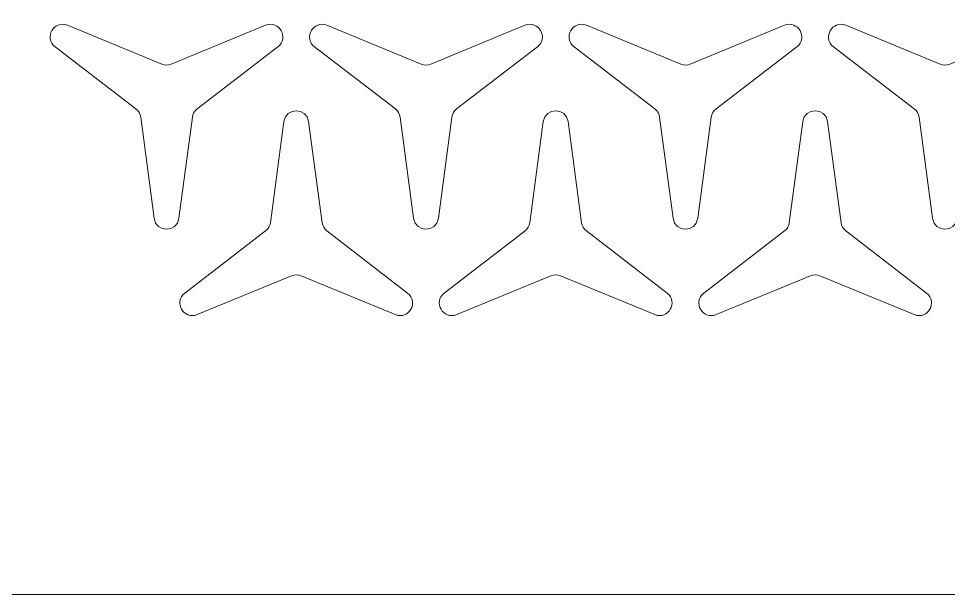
# Model space of a CAD drawing. Header units: inches. Extents: x 5 to 295, y -169 to -10.
# Drawn here: x 242.12 to 272.46, y -150 to -131.21 of the extents above; entities that cross this region are included whole.
import ezdxf

# ---------------------------------------------------------------- set-up
doc = ezdxf.new("R2010")
doc.units = ezdxf.units.IN
doc.header["$MEASUREMENT"] = 0
doc.layers.add('_U+5716_U+5C64 1', color=7, linetype='Continuous')

msp = doc.modelspace()

# ---------------------------------------------------------------- linework, layer by layer
at = {"layer": '_U+5716_U+5C64 1', "lineweight": 0}
for points, knots in [([(285, -150), (285, -150), (165, -150), (165, -150), (159.5, -150), (155, -145.5), (155, -140), (155, -140), (155, -20), (155, -20), (155, -14.5), (159.5, -10), (165, -10), (165, -10), (285, -10), (285, -10), (290.5, -10), (295, -14.5), (295, -20), (295, -20), (295, -140), (295, -140), (295, -145.5), (290.5, -150), (285, -150)], [0, 0, 0, 0, 1, 1, 1, 2, 2, 2, 3, 3, 3, 4, 4, 4, 5, 5, 5, 6, 6, 6, 7, 7, 7, 8, 8, 8, 8]), ([(247.1, -132.7), (247.1, -132.7), (250.176, -131.431), (250.176, -131.431), (250.616, -131.25), (250.957, -131.841), (250.58, -132.132), (250.58, -132.132), (247.944, -134.161), (247.944, -134.161), (247.858, -134.227), (247.802, -134.324), (247.788, -134.431), (247.788, -134.431), (247.349, -137.728), (247.349, -137.728), (247.286, -138.201), (246.603, -138.201), (246.54, -137.728), (246.54, -137.728), (246.101, -134.431), (246.101, -134.431), (246.086, -134.324), (246.031, -134.227), (245.945, -134.161), (245.945, -134.161), (243.309, -132.132), (243.309, -132.132), (242.931, -131.841), (243.273, -131.25), (243.713, -131.431), (243.713, -131.431), (246.789, -132.7), (246.789, -132.7), (246.889, -132.741), (247, -132.741), (247.1, -132.7)], [0, 0, 0, 0, 1, 1, 1, 2, 2, 2, 3, 3, 3, 4, 4, 4, 5, 5, 5, 6, 6, 6, 7, 7, 7, 8, 8, 8, 9, 9, 9, 10, 10, 10, 11, 11, 11, 12, 12, 12, 12]), ([(255.567, -132.7), (255.567, -132.7), (258.642, -131.431), (258.642, -131.431), (259.083, -131.25), (259.424, -131.841), (259.047, -132.132), (259.047, -132.132), (256.41, -134.161), (256.41, -134.161), (256.325, -134.227), (256.269, -134.324), (256.255, -134.431), (256.255, -134.431), (255.816, -137.728), (255.816, -137.728), (255.753, -138.201), (255.07, -138.201), (255.007, -137.728), (255.007, -137.728), (254.567, -134.431), (254.567, -134.431), (254.553, -134.324), (254.497, -134.227), (254.412, -134.161), (254.412, -134.161), (251.776, -132.132), (251.776, -132.132), (251.398, -131.841), (251.74, -131.25), (252.18, -131.431), (252.18, -131.431), (255.256, -132.7), (255.256, -132.7), (255.355, -132.741), (255.467, -132.741), (255.567, -132.7)], [0, 0, 0, 0, 1, 1, 1, 2, 2, 2, 3, 3, 3, 4, 4, 4, 5, 5, 5, 6, 6, 6, 7, 7, 7, 8, 8, 8, 9, 9, 9, 10, 10, 10, 11, 11, 11, 12, 12, 12, 12]), ([(264.033, -132.7), (264.033, -132.7), (267.109, -131.431), (267.109, -131.431), (267.549, -131.25), (267.891, -131.841), (267.513, -132.132), (267.513, -132.132), (264.877, -134.161), (264.877, -134.161), (264.792, -134.227), (264.736, -134.324), (264.722, -134.431), (264.722, -134.431), (264.282, -137.728), (264.282, -137.728), (264.219, -138.201), (263.536, -138.201), (263.473, -137.728), (263.473, -137.728), (263.034, -134.431), (263.034, -134.431), (263.02, -134.324), (262.964, -134.227), (262.878, -134.161), (262.878, -134.161), (260.242, -132.132), (260.242, -132.132), (259.865, -131.841), (260.206, -131.25), (260.647, -131.431), (260.647, -131.431), (263.722, -132.7), (263.722, -132.7), (263.822, -132.741), (263.934, -132.741), (264.033, -132.7)], [0, 0, 0, 0, 1, 1, 1, 2, 2, 2, 3, 3, 3, 4, 4, 4, 5, 5, 5, 6, 6, 6, 7, 7, 7, 8, 8, 8, 9, 9, 9, 10, 10, 10, 11, 11, 11, 12, 12, 12, 12]), ([(272.5, -132.7), (272.5, -132.7), (275.576, -131.431), (275.576, -131.431), (276.016, -131.25), (276.357, -131.841), (275.98, -132.132), (275.98, -132.132), (273.344, -134.161), (273.344, -134.161), (273.258, -134.227), (273.202, -134.324), (273.188, -134.431), (273.188, -134.431), (272.749, -137.728), (272.749, -137.728), (272.686, -138.201), (272.003, -138.201), (271.94, -137.728), (271.94, -137.728), (271.501, -134.431), (271.501, -134.431), (271.486, -134.324), (271.431, -134.227), (271.345, -134.161), (271.345, -134.161), (268.709, -132.132), (268.709, -132.132), (268.331, -131.841), (268.673, -131.25), (269.113, -131.431), (269.113, -131.431), (272.189, -132.7), (272.189, -132.7), (272.289, -132.741), (272.4, -132.741), (272.5, -132.7)], [0, 0, 0, 0, 1, 1, 1, 2, 2, 2, 3, 3, 3, 4, 4, 4, 5, 5, 5, 6, 6, 6, 7, 7, 7, 8, 8, 8, 9, 9, 9, 10, 10, 10, 11, 11, 11, 12, 12, 12, 12]), ([(251.333, -139.602), (251.333, -139.602), (254.409, -140.871), (254.409, -140.871), (254.849, -141.052), (255.191, -140.461), (254.813, -140.17), (254.813, -140.17), (252.177, -138.141), (252.177, -138.141), (252.092, -138.075), (252.036, -137.978), (252.022, -137.871), (252.022, -137.871), (251.582, -134.574), (251.582, -134.574), (251.519, -134.102), (250.836, -134.102), (250.773, -134.574), (250.773, -134.574), (250.334, -137.871), (250.334, -137.871), (250.32, -137.978), (250.264, -138.075), (250.178, -138.141), (250.178, -138.141), (247.542, -140.17), (247.542, -140.17), (247.165, -140.461), (247.506, -141.052), (247.947, -140.871), (247.947, -140.871), (251.022, -139.602), (251.022, -139.602), (251.122, -139.561), (251.234, -139.561), (251.333, -139.602)], [0, 0, 0, 0, 1, 1, 1, 2, 2, 2, 3, 3, 3, 4, 4, 4, 5, 5, 5, 6, 6, 6, 7, 7, 7, 8, 8, 8, 9, 9, 9, 10, 10, 10, 11, 11, 11, 12, 12, 12, 12]), ([(259.8, -139.602), (259.8, -139.602), (262.876, -140.871), (262.876, -140.871), (263.316, -141.052), (263.657, -140.461), (263.28, -140.17), (263.28, -140.17), (260.644, -138.141), (260.644, -138.141), (260.558, -138.075), (260.502, -137.978), (260.488, -137.871), (260.488, -137.871), (260.049, -134.574), (260.049, -134.574), (259.986, -134.102), (259.303, -134.102), (259.24, -134.574), (259.24, -134.574), (258.801, -137.871), (258.801, -137.871), (258.786, -137.978), (258.731, -138.075), (258.645, -138.141), (258.645, -138.141), (256.009, -140.17), (256.009, -140.17), (255.631, -140.461), (255.973, -141.052), (256.413, -140.871), (256.413, -140.871), (259.489, -139.602), (259.489, -139.602), (259.589, -139.561), (259.7, -139.561), (259.8, -139.602)], [0, 0, 0, 0, 1, 1, 1, 2, 2, 2, 3, 3, 3, 4, 4, 4, 5, 5, 5, 6, 6, 6, 7, 7, 7, 8, 8, 8, 9, 9, 9, 10, 10, 10, 11, 11, 11, 12, 12, 12, 12]), ([(268.267, -139.602), (268.267, -139.602), (271.342, -140.871), (271.342, -140.871), (271.783, -141.052), (272.124, -140.461), (271.747, -140.17), (271.747, -140.17), (269.11, -138.141), (269.11, -138.141), (269.025, -138.075), (268.969, -137.978), (268.955, -137.871), (268.955, -137.871), (268.516, -134.574), (268.516, -134.574), (268.453, -134.102), (267.77, -134.102), (267.707, -134.574), (267.707, -134.574), (267.267, -137.871), (267.267, -137.871), (267.253, -137.978), (267.197, -138.075), (267.112, -138.141), (267.112, -138.141), (264.476, -140.17), (264.476, -140.17), (264.098, -140.461), (264.44, -141.052), (264.88, -140.871), (264.88, -140.871), (267.956, -139.602), (267.956, -139.602), (268.055, -139.561), (268.167, -139.561), (268.267, -139.602)], [0, 0, 0, 0, 1, 1, 1, 2, 2, 2, 3, 3, 3, 4, 4, 4, 5, 5, 5, 6, 6, 6, 7, 7, 7, 8, 8, 8, 9, 9, 9, 10, 10, 10, 11, 11, 11, 12, 12, 12, 12])]:
    msp.add_open_spline(points, degree=3, knots=knots, dxfattribs=at)

doc.saveas('drawing.dxf')
